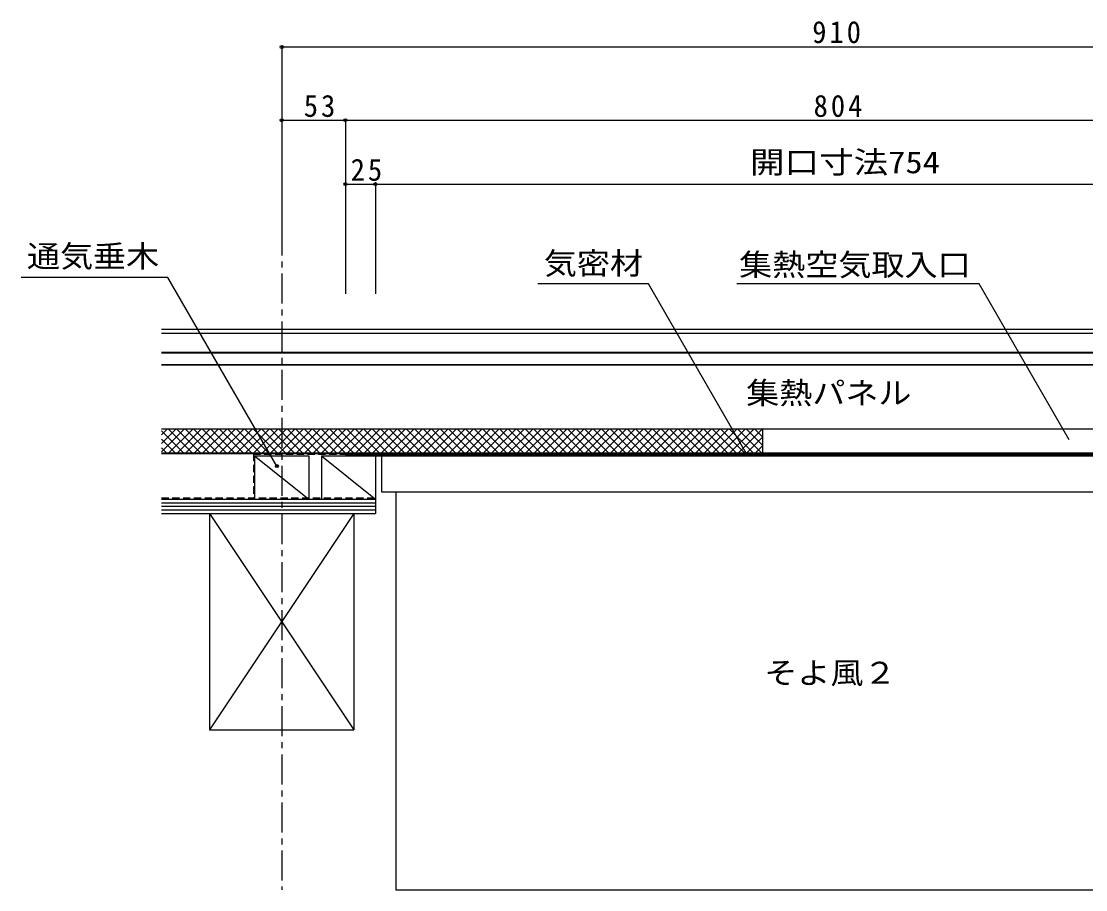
# Model space of a CAD drawing. Units: millimetres, scale not verified. Extents: x -1329 to 1011, y -833 to 743.
# Drawn here: x -1329 to -444, y 20 to 743 of the extents above; entities that cross this region are included whole.
import ezdxf
from ezdxf.enums import TextEntityAlignment as Align

# ---------------------------------------------------------------- set-up
doc = ezdxf.new("R2010")
doc.units = ezdxf.units.MM
doc.header["$LTSCALE"] = 5
doc.header["$PDMODE"] = 32
doc.header["$PDSIZE"] = 2.5
doc.linetypes.add('CHAIN1', pattern=[8, 5, -1, 1, -1])
doc.linetypes.add('DASHED1', pattern=[1.8, 1.2, -0.6])
doc.layers.add('3-1', color=7, linetype='Continuous')
doc.styles.add('ＭＳ ゴシック', font='')
doc.styles.get('ＭＳ ゴシック').set_extended_font_data('MS Gothic')

msp = doc.modelspace()

# ---------------------------------------------------------------- linework, layer by layer
at = {"layer": '3-1'}
for p, q in [((-1112.573, 721.663), (-202.573, 721.663)), ((-1112.573, 721.663), (-1112.573, 573.869)), ((-1112.573, 660.702), (-1059.573, 660.702)), ((-1112.573, 660.702), (-1112.573, 573.083)), ((-1059.573, 660.702), (-255.573, 660.702)), ((-1059.573, 660.702), (-1059.573, 516.297)), ((-1059.573, 607.525), (-1034.573, 607.525)), ((-1059.573, 607.525), (-1059.573, 516.297)), ((-1034.573, 607.525), (-1034.573, 516.297)), ((-1034.573, 607.525), (-280.573, 607.525)), ((-1207.225, 529.83), (-1329.194, 529.83)), ((-1116.607, 372.874), (-1207.225, 529.83)), ((-532.383, 524.435), (-733.874, 524.435)), ((-457.494, 394.722), (-532.383, 524.435)), ((-228.073, 486.541), (-1212.573, 486.541)), ((-228.073, 483.341), (-1212.573, 483.341)), ((-184.573, 467.441), (-1212.573, 467.441)), ((-174.573, 466.941), (-1212.573, 466.941)), ((-218.423, 457.291), (-1212.573, 457.291)), ((-218.073, 456.941), (-1212.573, 456.941)), ((-1212.573, 403.941), (-215.573, 403.941)), ((-1212.573, 398.915), (-1207.548, 403.941)), ((-1212.573, 391.844), (-1200.477, 403.941)), ((-1212.573, 384.773), (-1193.406, 403.941)), ((-1212.573, 402.321), (-1194.193, 383.941)), ((-1207.122, 403.941), (-1187.122, 383.941)), ((-1206.335, 383.941), (-1186.335, 403.941)), ((-1200.05, 403.941), (-1180.05, 383.941)), ((-1199.264, 383.941), (-1179.264, 403.941)), ((-1192.979, 403.941), (-1172.979, 383.941)), ((-1192.193, 383.941), (-1172.193, 403.941)), ((-1185.908, 403.941), (-1165.908, 383.941)), ((-1185.122, 383.941), (-1165.122, 403.941)), ((-1178.837, 403.941), (-1158.837, 383.941)), ((-1178.051, 383.941), (-1158.051, 403.941)), ((-1171.766, 403.941), (-1151.766, 383.941)), ((-1171.766, 403.941), (-1151.766, 383.941)), ((-1170.979, 383.941), (-1150.979, 403.941)), ((-1164.695, 403.941), (-1144.695, 383.941)), ((-1163.908, 383.941), (-1143.908, 403.941)), ((-1157.624, 403.941), (-1137.624, 383.941)), ((-1156.837, 383.941), (-1136.837, 403.941)), ((-1150.553, 403.941), (-1130.553, 383.941)), ((-1149.766, 383.941), (-1129.766, 403.941)), ((-1143.482, 403.941), (-1123.482, 383.941)), ((-1142.695, 383.941), (-1122.695, 403.941)), ((-1136.411, 403.941), (-1116.411, 383.941)), ((-1135.624, 383.941), (-1115.624, 403.941)), ((-1129.34, 403.941), (-1109.34, 383.941)), ((-1128.553, 383.941), (-1108.553, 403.941)), ((-1122.269, 403.941), (-1102.269, 383.941)), ((-1121.482, 383.941), (-1101.482, 403.941)), ((-1115.198, 403.941), (-1095.198, 383.941)), ((-1114.411, 383.941), (-1094.411, 403.941)), ((-1108.127, 403.941), (-1088.127, 383.941)), ((-1107.34, 383.941), (-1087.34, 403.941)), ((-1101.056, 403.941), (-1081.056, 383.941)), ((-1100.269, 383.941), (-1080.269, 403.941)), ((-1093.984, 403.941), (-1073.984, 383.941)), ((-1093.198, 383.941), (-1073.198, 403.941)), ((-1086.913, 403.941), (-1066.913, 383.941)), ((-1086.127, 383.941), (-1066.127, 403.941)), ((-1079.842, 403.941), (-1059.842, 383.941)), ((-1079.056, 383.941), (-1059.056, 403.941)), ((-1072.771, 403.941), (-1052.771, 383.941)), ((-1071.984, 383.941), (-1051.984, 403.941)), ((-1065.7, 403.941), (-1045.7, 383.941)), ((-1064.913, 383.941), (-1044.913, 403.941)), ((-1058.629, 403.941), (-1038.629, 383.941)), ((-1057.842, 383.941), (-1037.842, 403.941)), ((-1051.558, 403.941), (-1031.558, 383.941)), ((-1050.771, 383.941), (-1030.771, 403.941)), ((-1044.487, 403.941), (-1024.487, 383.941)), ((-1043.7, 383.941), (-1023.7, 403.941)), ((-1037.416, 403.941), (-1017.416, 383.941)), ((-1036.629, 383.941), (-1016.629, 403.941)), ((-1030.345, 403.941), (-1010.345, 383.941)), ((-1030.345, 403.941), (-1010.345, 383.941)), ((-1029.558, 383.941), (-1009.558, 403.941)), ((-1023.274, 403.941), (-1003.274, 383.941)), ((-1022.487, 383.941), (-1002.487, 403.941)), ((-1016.203, 403.941), (-996.203, 383.941)), ((-1015.416, 383.941), (-995.416, 403.941)), ((-1009.132, 403.941), (-989.132, 383.941)), ((-1008.345, 383.941), (-988.345, 403.941)), ((-1002.061, 403.941), (-982.061, 383.941)), ((-1001.274, 383.941), (-981.274, 403.941)), ((-994.989, 403.941), (-974.989, 383.941)), ((-994.203, 383.941), (-974.203, 403.941)), ((-987.918, 403.941), (-967.918, 383.941)), ((-987.132, 383.941), (-967.132, 403.941)), ((-980.847, 403.941), (-960.847, 383.941)), ((-980.061, 383.941), (-960.061, 403.941)), ((-973.776, 403.941), (-953.776, 383.941)), ((-972.99, 383.941), (-952.99, 403.941)), ((-966.705, 403.941), (-946.705, 383.941)), ((-965.918, 383.941), (-945.918, 403.941)), ((-959.634, 403.941), (-939.634, 383.941)), ((-958.847, 383.941), (-938.847, 403.941)), ((-952.563, 403.941), (-932.563, 383.941)), ((-951.776, 383.941), (-931.776, 403.941)), ((-945.492, 403.941), (-925.492, 383.941)), ((-944.705, 383.941), (-924.705, 403.941)), ((-938.421, 403.941), (-918.421, 383.941)), ((-937.634, 383.941), (-917.634, 403.941)), ((-931.35, 403.941), (-911.35, 383.941)), ((-930.563, 383.941), (-910.563, 403.941)), ((-924.279, 403.941), (-904.279, 383.941)), ((-923.492, 383.941), (-903.492, 403.941)), ((-917.208, 403.941), (-897.208, 383.941)), ((-916.421, 383.941), (-896.421, 403.941)), ((-910.137, 403.941), (-890.137, 383.941)), ((-909.35, 383.941), (-889.35, 403.941)), ((-903.066, 403.941), (-883.066, 383.941)), ((-902.279, 383.941), (-882.279, 403.941)), ((-895.995, 403.941), (-875.995, 383.941)), ((-895.208, 383.941), (-875.208, 403.941)), ((-888.923, 403.941), (-868.923, 383.941)), ((-888.923, 403.941), (-868.923, 383.941)), ((-888.137, 383.941), (-868.137, 403.941)), ((-881.852, 403.941), (-861.852, 383.941)), ((-881.066, 383.941), (-861.066, 403.941)), ((-874.781, 403.941), (-854.781, 383.941)), ((-873.995, 383.941), (-853.995, 403.941)), ((-867.71, 403.941), (-847.71, 383.941)), ((-866.924, 383.941), (-846.924, 403.941)), ((-860.639, 403.941), (-840.639, 383.941)), ((-859.852, 383.941), (-839.852, 403.941)), ((-853.568, 403.941), (-833.568, 383.941)), ((-852.781, 383.941), (-832.781, 403.941)), ((-846.497, 403.941), (-826.497, 383.941)), ((-845.71, 383.941), (-825.71, 403.941)), ((-839.426, 403.941), (-819.426, 383.941)), ((-838.639, 383.941), (-818.639, 403.941)), ((-832.355, 403.941), (-812.355, 383.941)), ((-831.568, 383.941), (-811.568, 403.941)), ((-825.284, 403.941), (-805.284, 383.941)), ((-824.497, 383.941), (-804.497, 403.941)), ((-818.213, 403.941), (-798.213, 383.941)), ((-817.426, 383.941), (-797.426, 403.941)), ((-811.142, 403.941), (-791.142, 383.941)), ((-810.355, 383.941), (-790.355, 403.941)), ((-804.071, 403.941), (-784.071, 383.941)), ((-803.284, 383.941), (-783.284, 403.941)), ((-797, 403.941), (-777, 383.941)), ((-796.213, 383.941), (-776.213, 403.941)), ((-789.929, 403.941), (-769.929, 383.941)), ((-789.142, 383.941), (-769.142, 403.941)), ((-782.857, 403.941), (-762.857, 383.941)), ((-782.071, 383.941), (-762.071, 403.941)), ((-775.786, 403.941), (-755.786, 383.941)), ((-775, 383.941), (-755, 403.941)), ((-768.715, 403.941), (-748.715, 383.941)), ((-767.929, 383.941), (-747.929, 403.941)), ((-761.644, 403.941), (-741.644, 383.941)), ((-760.858, 383.941), (-740.858, 403.941)), ((-754.573, 403.941), (-734.573, 383.941)), ((-753.786, 383.941), (-733.786, 403.941)), ((-747.502, 403.941), (-727.502, 383.941)), ((-746.715, 383.941), (-726.715, 403.941)), ((-740.431, 403.941), (-720.431, 383.941)), ((-739.644, 383.941), (-719.644, 403.941)), ((-733.36, 403.941), (-713.36, 383.941)), ((-732.573, 383.941), (-712.573, 403.941)), ((-726.289, 403.941), (-712.573, 390.225)), ((-719.218, 403.941), (-712.573, 397.296)), ((-712.573, 403.941), (-712.573, 382.441)), ((-1212.573, 395.25), (-1201.264, 383.941)), ((-725.502, 383.941), (-712.573, 396.87)), ((-718.431, 383.941), (-712.573, 389.799)), ((-1212.573, 388.179), (-1208.335, 383.941)), ((-1212.573, 383.941), (-174.573, 383.941)), ((-1212.573, 383.441), (-102.573, 383.441)), ((-1212.573, 383.441), (-184.573, 383.441)), ((-1135.073, 381.441), (-1135.073, 345.441)), ((-1135.073, 381.441), (-1090.073, 345.441)), ((-1079.573, 381.441), (-235.573, 381.441)), ((-1079.573, 381.441), (-1079.573, 345.441)), ((-1079.573, 381.441), (-1034.573, 345.441)), ((-1059.573, 382.441), (-1059.573, 381.441)), ((-1059.573, 382.441), (-255.573, 382.441)), ((-1034.573, 381.441), (-1034.573, 333.441)), ((-1029.573, 381.441), (-1029.573, 351.441)), ((-732.573, 383.441), (-732.573, 382.441)), ((-1212.573, 345.441), (-1034.573, 345.441)), ((-1029.573, 351.441), (-285.573, 351.441)), ((-1017.573, 351.441), (-1017.573, 20.441)), ((-1212.573, 342.441), (-1034.573, 342.441)), ((-1212.573, 339.441), (-1034.573, 339.441)), ((-1212.573, 336.441), (-1034.573, 336.441)), ((-1212.573, 333.441), (-1034.573, 333.441)), ((-1172.573, 333.441), (-1052.573, 153.441)), ((-1052.573, 333.441), (-1172.573, 153.441)), ((-1052.573, 333.441), (-1052.573, 153.441)), ((-1017.573, 20.441), (-297.573, 20.441))]:
    msp.add_line(p, q, dxfattribs=at)
at = {"layer": '3-1', "linetype": 'CHAIN1'}
msp.add_line((-1112.573, 573.083), (-1112.573, 20.441), dxfattribs=at)
at = {"layer": '3-1', "linetype": 'DASHED1'}
for p, q in [((-1136.073, 382.941), (-1136.073, 345.441)), ((-1212.573, 346.441), (-1034.573, 346.441))]:
    msp.add_line(p, q, dxfattribs=at)
at = {"layer": '3-1'}
for points in [[(-725.77, 383.214), (-807.304, 524.435), (-899.372, 524.435)], [(-1135.073, 381.441), (-1090.073, 381.441), (-1090.073, 345.441)], [(-1172.573, 333.441), (-1172.573, 153.441), (-1052.573, 153.441)]]:
    msp.add_lwpolyline(points, dxfattribs=at)
at = {"layer": '3-1', "linetype": 'DASHED1'}
msp.add_lwpolyline([(-1136.073, 382.941), (-134.073, 382.941), (-134.073, 345.441)], dxfattribs=at)
at = {"layer": '3-1'}
for p in [(-1112.573, 721.663), (-1112.573, 660.702), (-1059.573, 660.702), (-1059.573, 607.525), (-1034.573, 607.525), (-1116.607, 372.874)]:
    msp.add_point(p, dxfattribs=at)
msp.add_solid([(-712.573, 383.441), (-732.573, 383.441), (-712.573, 382.441), (-732.573, 382.441)], dxfattribs=at)

# ---------------------------------------------------------------- texts
at = {"layer": '3-1', "style": 'ＭＳ ゴシック'}
for s, width, p in [('開口寸法754', 1.15, (-723.056, 611.073)), ('通気垂木', 1.1, (-1324.487, 532.903)), ('気密材', 1.1, (-894.535, 526.933)), ('集熱空気取入口', 1.1, (-731.988, 525.805)), ('集熱パネル', 1.1, (-726.162, 419.141)), ('そよ風２', 1.1, (-711.099, 186.271))]:
    msp.add_text(s, height=18.33, dxfattribs=dict(at, width=width)).set_placement(p, align=Align.BOTTOM_LEFT)
at = {"layer": '3-1', "char_height": 18.33, "attachment_point": 7, "style": 'ＭＳ ゴシック'}
for s, insert in [('\\T1.21;\\W0.95;910', (-671.212, 724.609)), ('\\T1.21;\\W0.95;53', (-1094.198, 663.202)), ('\\T1.21;\\W0.95;804', (-670.073, 663.202)), ('\\T1.21;\\W0.95;25', (-1055.198, 610.025))]:
    msp.add_mtext(s, dxfattribs=dict(at, insert=insert))

doc.saveas('drawing.dxf')
